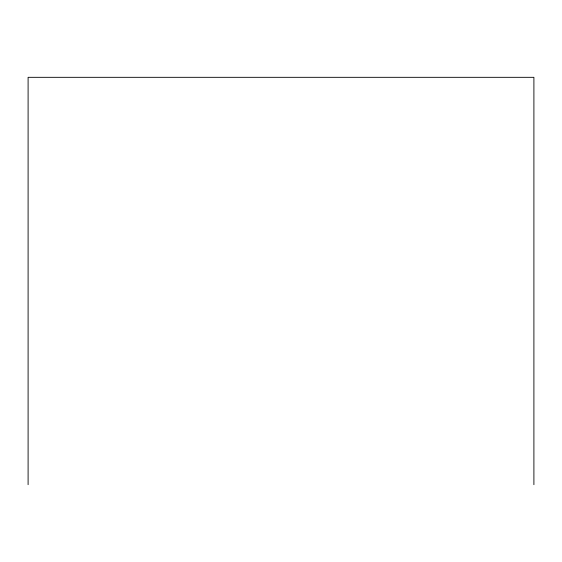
<?xml version="1.0" encoding="UTF-8"?>
<svg xmlns="http://www.w3.org/2000/svg" width="562" height="562" viewBox="0 0 562 562"><rect width="100%" height="100%" fill="white"/><g stroke="black" fill="none" stroke-linecap="round" stroke-linejoin="round"><path stroke-width="0.84" d="M533.9 484.676L533.9 77.324L28.1 77.324L28.1 484.676"/></g></svg>
